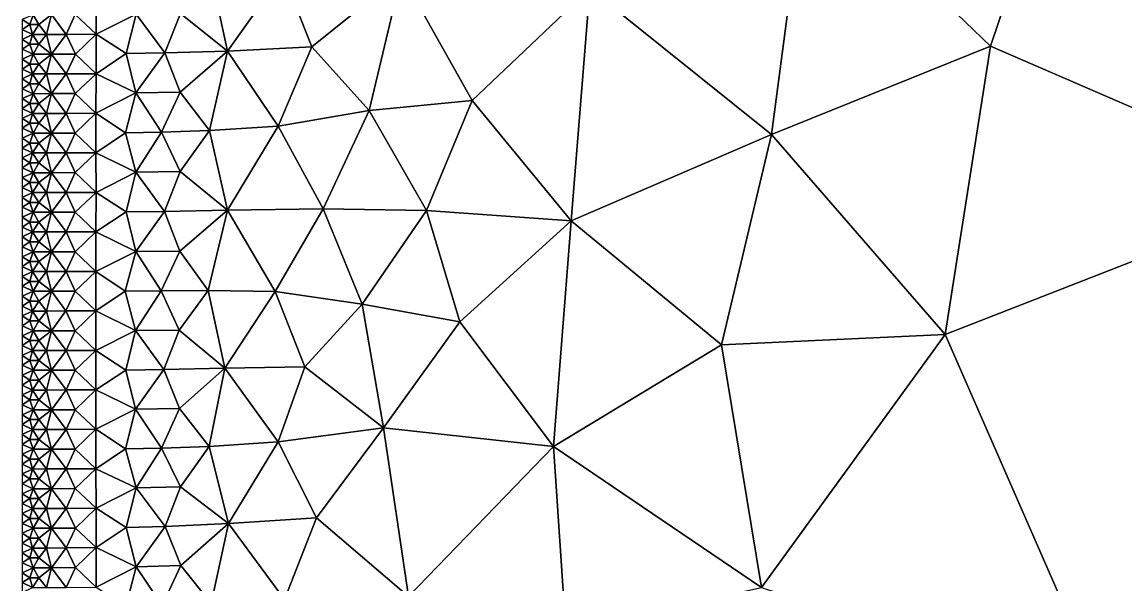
# Model space of a CAD drawing. Header units: metres. Extents: x 1 to 72, y -280 to 0.
# Drawn here: x 1 to 23.37, y -202.38 to -190.98 of the extents above; entities that cross this region are included whole.
import ezdxf

# ---------------------------------------------------------------- set-up
doc = ezdxf.new("R2010")
doc.units = ezdxf.units.M

msp = doc.modelspace()

# ---------------------------------------------------------------- linework, layer by layer
at = {"layer": 'layer', "color": 0}
for points in [[(27.2785, -194.349), (33.2186, -184.068), (23.0079, -184.406)], [(20.622, -191.465), (23.0079, -184.406), (16.894, -187.88)], [(27.2785, -194.349), (23.0079, -184.406), (20.622, -191.465)], [(16.1833, -193.257), (16.894, -187.88), (12.5035, -190.302)], [(20.622, -191.465), (16.894, -187.88), (16.1833, -193.257)], [(4.82151, -190), (4.21194, -190.803), (5.16206, -191.568)], [(4.82151, -190), (5.16206, -191.568), (6.28115, -189.986)], [(6.28115, -189.986), (5.16206, -191.568), (6.87213, -191.478)], [(6.28115, -189.986), (6.87213, -191.478), (8.68878, -190.015)], [(8.0294, -192.773), (8.68878, -190.015), (6.87213, -191.478)], [(10.1182, -192.571), (8.68878, -190.015), (8.0294, -192.773)], [(10.1182, -192.571), (12.5035, -190.302), (8.68878, -190.015)], [(12.126, -195.007), (12.5035, -190.302), (10.1182, -192.571)], [(16.1833, -193.257), (12.5035, -190.302), (12.126, -195.007)], [(2.49864, -190.425), (2.07896, -190.827), (2.50003, -191.225)], [(2.49864, -190.425), (2.50003, -191.225), (3.31116, -190.817)], [(1.22582, -190.829), (1, -190.929), (1.1552, -191.029)], [(1, -190.929), (1, -191.129), (1.1552, -191.029)], [(1.22582, -190.829), (1.1552, -191.029), (1.33733, -191.029)], [(1.22582, -190.829), (1.33733, -191.029), (1.59514, -190.828)], [(1.59514, -190.828), (1.33733, -191.029), (1.49601, -191.229)], [(1.59514, -190.828), (1.49601, -191.229), (1.89224, -191.228)], [(1.59514, -190.828), (1.89224, -191.228), (2.07896, -190.827)], [(2.07896, -190.827), (1.89224, -191.228), (2.50003, -191.225)], [(3.31116, -190.817), (2.50003, -191.225), (3.10915, -191.619)], [(3.31116, -190.817), (3.10915, -191.619), (3.89149, -191.605)], [(3.31116, -190.817), (3.89149, -191.605), (4.21194, -190.803)], [(4.21194, -190.803), (3.89149, -191.605), (5.16206, -191.568)], [(1.1552, -191.029), (1, -191.129), (1.21167, -191.229)], [(1, -191.129), (1, -191.329), (1.21167, -191.229)], [(1.1552, -191.029), (1.21167, -191.229), (1.33733, -191.029)], [(1.33733, -191.029), (1.21167, -191.229), (1.49601, -191.229)], [(1.21167, -191.229), (1, -191.329), (1.15518, -191.429)], [(1, -191.329), (1, -191.529), (1.15518, -191.429)], [(1.15518, -191.429), (1, -191.529), (1.22583, -191.629)], [(1.21167, -191.229), (1.15518, -191.429), (1.33735, -191.429)], [(1.15518, -191.429), (1.22583, -191.629), (1.33735, -191.429)], [(1.21167, -191.229), (1.33735, -191.429), (1.49601, -191.229)], [(1.33735, -191.429), (1.22583, -191.629), (1.59518, -191.629)], [(1.49601, -191.229), (1.33735, -191.429), (1.59518, -191.629)], [(1.49601, -191.229), (1.59518, -191.629), (1.89224, -191.228)], [(1.89224, -191.228), (1.59518, -191.629), (2.07914, -191.627)], [(1.89224, -191.228), (2.07914, -191.627), (2.50003, -191.225)], [(2.50003, -191.225), (2.07914, -191.627), (2.4993, -192.025)], [(2.50003, -191.225), (2.4993, -192.025), (3.10915, -191.619)], [(1, -191.529), (1, -191.729), (1.22583, -191.629)], [(1.22583, -191.629), (1, -191.729), (1.15519, -191.829)], [(1.22583, -191.629), (1.15519, -191.829), (1.33732, -191.829)], [(1.22583, -191.629), (1.33732, -191.829), (1.59518, -191.629)], [(1.59518, -191.629), (1.33732, -191.829), (1.4959, -192.029)], [(1.59518, -191.629), (1.4959, -192.029), (1.89196, -192.028)], [(1.59518, -191.629), (1.89196, -192.028), (2.07914, -191.627)], [(2.07914, -191.627), (1.89196, -192.028), (2.4993, -192.025)], [(3.10915, -191.619), (2.4993, -192.025), (3.30776, -192.416)], [(3.10915, -191.619), (3.30776, -192.416), (3.89149, -191.605)], [(3.89149, -191.605), (3.30776, -192.416), (4.20469, -192.397)], [(3.89149, -191.605), (4.20469, -192.397), (5.16206, -191.568)], [(5.16206, -191.568), (4.20469, -192.397), (4.79669, -193.177)], [(5.16206, -191.568), (4.79669, -193.177), (6.18929, -193.09)], [(5.16206, -191.568), (6.18929, -193.09), (6.87213, -191.478)], [(6.87213, -191.478), (6.18929, -193.09), (8.0294, -192.773)], [(19.7021, -197.307), (20.622, -191.465), (16.1833, -193.257)], [(19.7021, -197.307), (27.2785, -194.349), (20.622, -191.465)], [(1, -191.729), (1, -191.93), (1.15519, -191.829)], [(1.15519, -191.829), (1, -191.93), (1.21163, -192.029)], [(1.15519, -191.829), (1.21163, -192.029), (1.33732, -191.829)], [(1.33732, -191.829), (1.21163, -192.029), (1.4959, -192.029)], [(1, -191.93), (1, -192.13), (1.21163, -192.029)], [(1.21163, -192.029), (1, -192.13), (1.15513, -192.23)], [(1.21163, -192.029), (1.15513, -192.23), (1.33723, -192.23)], [(1.21163, -192.029), (1.33723, -192.23), (1.4959, -192.029)], [(1.4959, -192.029), (1.33723, -192.23), (1.59486, -192.429)], [(1.4959, -192.029), (1.59486, -192.429), (1.89196, -192.028)], [(1.89196, -192.028), (1.59486, -192.429), (2.07826, -192.428)], [(1.89196, -192.028), (2.07826, -192.428), (2.4993, -192.025)], [(2.4993, -192.025), (2.07826, -192.428), (2.49678, -192.826)], [(2.4993, -192.025), (2.49678, -192.826), (3.30776, -192.416)], [(1, -192.13), (1, -192.33), (1.15513, -192.23)], [(1.15513, -192.23), (1, -192.33), (1.22574, -192.43)], [(1, -192.33), (1, -192.53), (1.22574, -192.43)], [(1.15513, -192.23), (1.22574, -192.43), (1.33723, -192.23)], [(1.33723, -192.23), (1.22574, -192.43), (1.59486, -192.429)], [(1.22574, -192.43), (1, -192.53), (1.15513, -192.63)], [(1, -192.53), (1, -192.73), (1.15513, -192.63)], [(1.22574, -192.43), (1.15513, -192.63), (1.33717, -192.63)], [(1.22574, -192.43), (1.33717, -192.63), (1.59486, -192.429)], [(1.59486, -192.429), (1.33717, -192.63), (1.49564, -192.83)], [(1.59486, -192.429), (1.49564, -192.83), (1.89116, -192.829)], [(1.59486, -192.429), (1.89116, -192.829), (2.07826, -192.428)], [(2.07826, -192.428), (1.89116, -192.829), (2.49678, -192.826)], [(3.30776, -192.416), (2.49678, -192.826), (3.09433, -193.221)], [(3.30776, -192.416), (3.09433, -193.221), (3.82641, -193.208)], [(3.30776, -192.416), (3.82641, -193.208), (4.20469, -192.397)], [(4.20469, -192.397), (3.82641, -193.208), (4.79669, -193.177)], [(1.15513, -192.63), (1, -192.73), (1.21153, -192.83)], [(1, -192.73), (1, -192.93), (1.21153, -192.83)], [(1.15513, -192.63), (1.21153, -192.83), (1.33717, -192.63)], [(1.33717, -192.63), (1.21153, -192.83), (1.49564, -192.83)], [(6.18929, -193.09), (7.10073, -194.76), (8.0294, -192.773)], [(9.19453, -194.8), (8.0294, -192.773), (7.10073, -194.76)], [(9.19453, -194.8), (10.1182, -192.571), (8.0294, -192.773)], [(12.126, -195.007), (10.1182, -192.571), (9.19453, -194.8)], [(1.21153, -192.83), (1, -192.93), (1.15508, -193.03)], [(1, -192.93), (1, -193.131), (1.15508, -193.03)], [(1.21153, -192.83), (1.15508, -193.03), (1.3371, -193.03)], [(1.21153, -192.83), (1.3371, -193.03), (1.49564, -192.83)], [(1.49564, -192.83), (1.3371, -193.03), (1.59461, -193.23)], [(1.49564, -192.83), (1.59461, -193.23), (1.89116, -192.829)], [(1.89116, -192.829), (1.59461, -193.23), (2.07754, -193.229)], [(1.89116, -192.829), (2.07754, -193.229), (2.49678, -192.826)], [(2.49678, -192.826), (2.07754, -193.229), (2.49654, -193.627)], [(2.49678, -192.826), (2.49654, -193.627), (3.09433, -193.221)], [(1.15508, -193.03), (1, -193.131), (1.22567, -193.23)], [(1, -193.131), (1, -193.331), (1.22567, -193.23)], [(1.22567, -193.23), (1, -193.331), (1.15511, -193.431)], [(1.15508, -193.03), (1.22567, -193.23), (1.3371, -193.03)], [(1.22567, -193.23), (1.15511, -193.431), (1.3371, -193.431)], [(1.3371, -193.03), (1.22567, -193.23), (1.59461, -193.23)], [(1.22567, -193.23), (1.3371, -193.431), (1.59461, -193.23)], [(1.59461, -193.23), (1.3371, -193.431), (1.49563, -193.631)], [(1.59461, -193.23), (1.49563, -193.631), (1.89107, -193.63)], [(1.59461, -193.23), (1.89107, -193.63), (2.07754, -193.229)], [(2.07754, -193.229), (1.89107, -193.63), (2.49654, -193.627)], [(3.09433, -193.221), (2.49654, -193.627), (3.30675, -194.02)], [(3.09433, -193.221), (3.30675, -194.02), (3.82641, -193.208)], [(3.82641, -193.208), (3.30675, -194.02), (4.20435, -194.005)], [(3.82641, -193.208), (4.20435, -194.005), (4.79669, -193.177)], [(4.79669, -193.177), (4.20435, -194.005), (5.16361, -194.791)], [(4.79669, -193.177), (5.16361, -194.791), (6.18929, -193.09)], [(6.18929, -193.09), (5.16361, -194.791), (7.10073, -194.76)], [(1, -193.331), (1, -193.531), (1.15511, -193.431)], [(1.15511, -193.431), (1, -193.531), (1.21153, -193.631)], [(1.15511, -193.431), (1.21153, -193.631), (1.3371, -193.431)], [(1.3371, -193.431), (1.21153, -193.631), (1.49563, -193.631)], [(15.1691, -197.521), (16.1833, -193.257), (12.126, -195.007)], [(19.7021, -197.307), (16.1833, -193.257), (15.1691, -197.521)], [(1, -193.531), (1, -193.731), (1.21153, -193.631)], [(1.21153, -193.631), (1, -193.731), (1.1551, -193.831)], [(1.21153, -193.631), (1.1551, -193.831), (1.33715, -193.831)], [(1.21153, -193.631), (1.33715, -193.831), (1.49563, -193.631)], [(1.49563, -193.631), (1.33715, -193.831), (1.59476, -194.031)], [(1.49563, -193.631), (1.59476, -194.031), (1.89107, -193.63)], [(1.89107, -193.63), (1.59476, -194.031), (2.07799, -194.03)], [(1.89107, -193.63), (2.07799, -194.03), (2.49654, -193.627)], [(2.49654, -193.627), (2.07799, -194.03), (2.49831, -194.429)], [(2.49654, -193.627), (2.49831, -194.429), (3.30675, -194.02)], [(1, -193.731), (1, -193.931), (1.1551, -193.831)], [(1.1551, -193.831), (1, -193.931), (1.22571, -194.031)], [(1.1551, -193.831), (1.22571, -194.031), (1.33715, -193.831)], [(1.33715, -193.831), (1.22571, -194.031), (1.59476, -194.031)], [(1, -193.931), (1, -194.131), (1.22571, -194.031)], [(1.22571, -194.031), (1, -194.131), (1.15515, -194.231)], [(1, -194.131), (1, -194.331), (1.15515, -194.231)], [(1.22571, -194.031), (1.15515, -194.231), (1.33719, -194.231)], [(1.22571, -194.031), (1.33719, -194.231), (1.59476, -194.031)], [(1.59476, -194.031), (1.33719, -194.231), (1.49578, -194.431)], [(1.59476, -194.031), (1.49578, -194.431), (1.89155, -194.431)], [(1.59476, -194.031), (1.89155, -194.431), (2.07799, -194.03)], [(2.07799, -194.03), (1.89155, -194.431), (2.49831, -194.429)], [(3.30675, -194.02), (2.49831, -194.429), (3.10632, -194.826)], [(3.30675, -194.02), (3.10632, -194.826), (3.88774, -194.817)], [(3.30675, -194.02), (3.88774, -194.817), (4.20435, -194.005)], [(4.20435, -194.005), (3.88774, -194.817), (5.16361, -194.791)], [(1.15515, -194.231), (1, -194.331), (1.21158, -194.432)], [(1, -194.331), (1, -194.532), (1.21158, -194.432)], [(1.15515, -194.231), (1.21158, -194.432), (1.33719, -194.231)], [(1.33719, -194.231), (1.21158, -194.432), (1.49578, -194.431)], [(22.9472, -204.719), (27.2785, -194.349), (19.7021, -197.307)], [(33.1072, -204.297), (27.2785, -194.349), (22.9472, -204.719)], [(1.21158, -194.432), (1, -194.532), (1.15512, -194.632)], [(1, -194.532), (1, -194.732), (1.15512, -194.632)], [(1.21158, -194.432), (1.15512, -194.632), (1.33721, -194.632)], [(1.21158, -194.432), (1.33721, -194.632), (1.49578, -194.431)], [(1.49578, -194.431), (1.33721, -194.632), (1.59482, -194.832)], [(1.49578, -194.431), (1.59482, -194.832), (1.89155, -194.431)], [(1.89155, -194.431), (1.59482, -194.832), (2.07824, -194.831)], [(1.89155, -194.431), (2.07824, -194.831), (2.49831, -194.429)], [(2.49831, -194.429), (2.07824, -194.831), (2.49745, -195.23)], [(2.49831, -194.429), (2.49745, -195.23), (3.10632, -194.826)], [(1.15512, -194.632), (1, -194.732), (1.22573, -194.832)], [(1, -194.732), (1, -194.932), (1.22573, -194.832)], [(1.15512, -194.632), (1.22573, -194.832), (1.33721, -194.632)], [(1.33721, -194.632), (1.22573, -194.832), (1.59482, -194.832)], [(3.88774, -194.817), (4.19691, -195.618), (5.16361, -194.791)], [(5.16361, -194.791), (4.19691, -195.618), (4.7722, -196.416)], [(5.16361, -194.791), (4.7722, -196.416), (6.13066, -196.438)], [(5.16361, -194.791), (6.13066, -196.438), (7.10073, -194.76)], [(7.10073, -194.76), (6.13066, -196.438), (7.89228, -196.695)], [(7.89228, -196.695), (9.19453, -194.8), (7.10073, -194.76)], [(9.86618, -197.05), (9.19453, -194.8), (7.89228, -196.695)], [(9.86618, -197.05), (12.126, -195.007), (9.19453, -194.8)], [(1.22573, -194.832), (1, -194.932), (1.15514, -195.032)], [(1, -194.932), (1, -195.132), (1.15514, -195.032)], [(1.22573, -194.832), (1.15514, -195.032), (1.33717, -195.032)], [(1.22573, -194.832), (1.33717, -195.032), (1.59482, -194.832)], [(1.59482, -194.832), (1.33717, -195.032), (1.49564, -195.232)], [(1.59482, -194.832), (1.49564, -195.232), (1.89122, -195.232)], [(1.59482, -194.832), (1.89122, -195.232), (2.07824, -194.831)], [(2.07824, -194.831), (1.89122, -195.232), (2.49745, -195.23)], [(3.10632, -194.826), (2.49745, -195.23), (3.30292, -195.626)], [(3.10632, -194.826), (3.30292, -195.626), (3.88774, -194.817)], [(3.88774, -194.817), (3.30292, -195.626), (4.19691, -195.618)], [(11.7697, -199.582), (12.126, -195.007), (9.86618, -197.05)], [(15.1691, -197.521), (12.126, -195.007), (11.7697, -199.582)], [(1.15514, -195.032), (1, -195.132), (1.21153, -195.232)], [(1, -195.132), (1, -195.332), (1.21153, -195.232)], [(1.21153, -195.232), (1, -195.332), (1.15506, -195.432)], [(1.21153, -195.232), (1.15506, -195.432), (1.33707, -195.432)], [(1.15514, -195.032), (1.21153, -195.232), (1.33717, -195.032)], [(1.33717, -195.032), (1.21153, -195.232), (1.49564, -195.232)], [(1.21153, -195.232), (1.33707, -195.432), (1.49564, -195.232)], [(1.49564, -195.232), (1.33707, -195.432), (1.59441, -195.633)], [(1.49564, -195.232), (1.59441, -195.633), (1.89122, -195.232)], [(1.89122, -195.232), (1.59441, -195.633), (2.07715, -195.632)], [(1.89122, -195.232), (2.07715, -195.632), (2.49745, -195.23)], [(2.49745, -195.23), (2.07715, -195.632), (2.49429, -196.032)], [(2.49745, -195.23), (2.49429, -196.032), (3.30292, -195.626)], [(1, -195.332), (1, -195.532), (1.15506, -195.432)], [(1.15506, -195.432), (1, -195.532), (1.22561, -195.633)], [(1.15506, -195.432), (1.22561, -195.633), (1.33707, -195.432)], [(1.33707, -195.432), (1.22561, -195.633), (1.59441, -195.633)], [(1, -195.532), (1, -195.733), (1.22561, -195.633)], [(1.22561, -195.633), (1, -195.733), (1.15506, -195.833)], [(1.22561, -195.633), (1.15506, -195.833), (1.33698, -195.833)], [(1.22561, -195.633), (1.33698, -195.833), (1.59441, -195.633)], [(1.59441, -195.633), (1.33698, -195.833), (1.49529, -196.033)], [(1.59441, -195.633), (1.49529, -196.033), (1.89018, -196.033)], [(1.59441, -195.633), (1.89018, -196.033), (2.07715, -195.632)], [(2.07715, -195.632), (1.89018, -196.033), (2.49429, -196.032)], [(3.30292, -195.626), (2.49429, -196.032), (3.08861, -196.43)], [(3.30292, -195.626), (3.08861, -196.43), (3.81479, -196.425)], [(3.30292, -195.626), (3.81479, -196.425), (4.19691, -195.618)], [(4.19691, -195.618), (3.81479, -196.425), (4.7722, -196.416)], [(1, -195.733), (1, -195.933), (1.15506, -195.833)], [(1.15506, -195.833), (1, -195.933), (1.21141, -196.033)], [(1.15506, -195.833), (1.21141, -196.033), (1.33698, -195.833)], [(1.33698, -195.833), (1.21141, -196.033), (1.49529, -196.033)], [(1, -195.933), (1, -196.133), (1.21141, -196.033)], [(1.21141, -196.033), (1, -196.133), (1.15499, -196.233)], [(1, -196.133), (1, -196.333), (1.15499, -196.233)], [(1.21141, -196.033), (1.15499, -196.233), (1.33688, -196.233)], [(1.21141, -196.033), (1.33688, -196.233), (1.49529, -196.033)], [(1.49529, -196.033), (1.33688, -196.233), (1.59402, -196.433)], [(1.49529, -196.033), (1.59402, -196.433), (1.89018, -196.033)], [(1.89018, -196.033), (1.59402, -196.433), (2.07604, -196.433)], [(1.89018, -196.033), (2.07604, -196.433), (2.49429, -196.032)], [(2.49429, -196.032), (2.07604, -196.433), (2.49325, -196.832)], [(2.49429, -196.032), (2.49325, -196.832), (3.08861, -196.43)], [(1.15499, -196.233), (1, -196.333), (1.22549, -196.433)], [(1, -196.333), (1, -196.533), (1.22549, -196.433)], [(1.15499, -196.233), (1.22549, -196.433), (1.33688, -196.233)], [(1.33688, -196.233), (1.22549, -196.433), (1.59402, -196.433)], [(1.22549, -196.433), (1, -196.533), (1.15501, -196.633)], [(1, -196.533), (1, -196.733), (1.15501, -196.633)], [(1.22549, -196.433), (1.15501, -196.633), (1.33686, -196.633)], [(1.22549, -196.433), (1.33686, -196.633), (1.59402, -196.433)], [(1.59402, -196.433), (1.33686, -196.633), (1.49519, -196.834)], [(1.59402, -196.433), (1.49519, -196.834), (1.88982, -196.833)], [(1.59402, -196.433), (1.88982, -196.833), (2.07604, -196.433)], [(2.07604, -196.433), (1.88982, -196.833), (2.49325, -196.832)], [(3.08861, -196.43), (2.49325, -196.832), (3.29737, -197.228)], [(3.08861, -196.43), (3.29737, -197.228), (3.81479, -196.425)], [(3.81479, -196.425), (3.29737, -197.228), (4.18246, -197.22)], [(3.81479, -196.425), (4.18246, -197.22), (4.7722, -196.416)], [(4.7722, -196.416), (4.18246, -197.22), (5.11066, -197.993)], [(4.7722, -196.416), (5.11066, -197.993), (6.13066, -196.438)], [(6.13066, -196.438), (5.11066, -197.993), (6.73037, -197.963)], [(6.13066, -196.438), (6.73037, -197.963), (7.89228, -196.695)], [(1.15501, -196.633), (1, -196.733), (1.21137, -196.834)], [(1, -196.733), (1, -196.934), (1.21137, -196.834)], [(1.15501, -196.633), (1.21137, -196.834), (1.33686, -196.633)], [(1.33686, -196.633), (1.21137, -196.834), (1.49519, -196.834)], [(8.32255, -199.199), (7.89228, -196.695), (6.73037, -197.963)], [(8.32255, -199.199), (9.86618, -197.05), (7.89228, -196.695)], [(1.21137, -196.834), (1, -196.934), (1.15499, -197.034)], [(1, -196.934), (1, -197.134), (1.15499, -197.034)], [(1.15499, -197.034), (1, -197.134), (1.22553, -197.234)], [(1.21137, -196.834), (1.15499, -197.034), (1.33688, -197.034)], [(1.15499, -197.034), (1.22553, -197.234), (1.33688, -197.034)], [(1.21137, -196.834), (1.33688, -197.034), (1.49519, -196.834)], [(1.33688, -197.034), (1.22553, -197.234), (1.59411, -197.234)], [(1.49519, -196.834), (1.33688, -197.034), (1.59411, -197.234)], [(1.49519, -196.834), (1.59411, -197.234), (1.88982, -196.833)], [(1.88982, -196.833), (1.59411, -197.234), (2.0763, -197.234)], [(1.88982, -196.833), (2.0763, -197.234), (2.49325, -196.832)], [(2.49325, -196.832), (2.0763, -197.234), (2.4951, -197.632)], [(2.49325, -196.832), (2.4951, -197.632), (3.29737, -197.228)], [(1, -197.134), (1, -197.334), (1.22553, -197.234)], [(1.22553, -197.234), (1, -197.334), (1.15505, -197.434)], [(1.22553, -197.234), (1.15505, -197.434), (1.33694, -197.434)], [(1.22553, -197.234), (1.33694, -197.434), (1.59411, -197.234)], [(1.59411, -197.234), (1.33694, -197.434), (1.49538, -197.634)], [(1.59411, -197.234), (1.49538, -197.634), (1.89037, -197.634)], [(1.59411, -197.234), (1.89037, -197.634), (2.0763, -197.234)], [(2.0763, -197.234), (1.89037, -197.634), (2.4951, -197.632)], [(3.29737, -197.228), (2.4951, -197.632), (3.10018, -198.029)], [(3.29737, -197.228), (3.10018, -198.029), (3.87122, -198.02)], [(3.29737, -197.228), (3.87122, -198.02), (4.18246, -197.22)], [(4.18246, -197.22), (3.87122, -198.02), (5.11066, -197.993)], [(11.7697, -199.582), (9.86618, -197.05), (8.32255, -199.199)], [(1, -197.334), (1, -197.534), (1.15505, -197.434)], [(1.15505, -197.434), (1, -197.534), (1.21144, -197.634)], [(1.15505, -197.434), (1.21144, -197.634), (1.33694, -197.434)], [(1.33694, -197.434), (1.21144, -197.634), (1.49538, -197.634)], [(15.9812, -202.437), (19.7021, -197.307), (15.1691, -197.521)], [(22.9472, -204.719), (19.7021, -197.307), (15.9812, -202.437)], [(1, -197.534), (1, -197.734), (1.21144, -197.634)], [(1.21144, -197.634), (1, -197.734), (1.15504, -197.834)], [(1.21144, -197.634), (1.15504, -197.834), (1.337, -197.834)], [(1.21144, -197.634), (1.337, -197.834), (1.49538, -197.634)], [(1.49538, -197.634), (1.337, -197.834), (1.59435, -198.034)], [(1.49538, -197.634), (1.59435, -198.034), (1.89037, -197.634)], [(1.89037, -197.634), (1.59435, -198.034), (2.07698, -198.034)], [(1.89037, -197.634), (2.07698, -198.034), (2.4951, -197.632)], [(2.4951, -197.632), (2.07698, -198.034), (2.49573, -198.432)], [(2.4951, -197.632), (2.49573, -198.432), (3.10018, -198.029)], [(15.9812, -202.437), (15.1691, -197.521), (11.7697, -199.582)], [(1, -197.734), (1, -197.934), (1.15504, -197.834)], [(1.15504, -197.834), (1, -197.934), (1.2256, -198.034)], [(1.15504, -197.834), (1.2256, -198.034), (1.337, -197.834)], [(1.337, -197.834), (1.2256, -198.034), (1.59435, -198.034)], [(1, -197.934), (1, -198.135), (1.2256, -198.034)], [(1.2256, -198.034), (1, -198.135), (1.15508, -198.235)], [(1, -198.135), (1, -198.335), (1.15508, -198.235)], [(1.2256, -198.034), (1.15508, -198.235), (1.33702, -198.235)], [(1.2256, -198.034), (1.33702, -198.235), (1.59435, -198.034)], [(1.59435, -198.034), (1.33702, -198.235), (1.49547, -198.435)], [(1.59435, -198.034), (1.49547, -198.435), (1.89062, -198.434)], [(1.59435, -198.034), (1.89062, -198.434), (2.07698, -198.034)], [(2.07698, -198.034), (1.89062, -198.434), (2.49573, -198.432)], [(3.10018, -198.029), (2.49573, -198.432), (3.30002, -198.824)], [(3.10018, -198.029), (3.30002, -198.824), (3.87122, -198.02)], [(3.87122, -198.02), (3.30002, -198.824), (4.18771, -198.809)], [(3.87122, -198.02), (4.18771, -198.809), (5.11066, -197.993)], [(5.11066, -197.993), (4.18771, -198.809), (4.78855, -199.577)], [(5.11066, -197.993), (4.78855, -199.577), (6.18573, -199.486)], [(5.11066, -197.993), (6.18573, -199.486), (6.73037, -197.963)], [(6.73037, -197.963), (6.18573, -199.486), (8.32255, -199.199)], [(1.15508, -198.235), (1, -198.335), (1.21147, -198.435)], [(1, -198.335), (1, -198.535), (1.21147, -198.435)], [(1.15508, -198.235), (1.21147, -198.435), (1.33702, -198.235)], [(1.33702, -198.235), (1.21147, -198.435), (1.49547, -198.435)], [(1.21147, -198.435), (1, -198.535), (1.15505, -198.635)], [(1, -198.535), (1, -198.735), (1.15505, -198.635)], [(1.21147, -198.435), (1.15505, -198.635), (1.33702, -198.635)], [(1.21147, -198.435), (1.33702, -198.635), (1.49547, -198.435)], [(1.49547, -198.435), (1.33702, -198.635), (1.59437, -198.835)], [(1.49547, -198.435), (1.59437, -198.835), (1.89062, -198.434)], [(1.89062, -198.434), (1.59437, -198.835), (2.07694, -198.834)], [(1.89062, -198.434), (2.07694, -198.834), (2.49573, -198.432)], [(2.49573, -198.432), (2.07694, -198.834), (2.49498, -199.231)], [(2.49573, -198.432), (2.49498, -199.231), (3.30002, -198.824)], [(1.15505, -198.635), (1, -198.735), (1.2256, -198.835)], [(1, -198.735), (1, -198.935), (1.2256, -198.835)], [(1.15505, -198.635), (1.2256, -198.835), (1.33702, -198.635)], [(1.33702, -198.635), (1.2256, -198.835), (1.59437, -198.835)], [(3.30002, -198.824), (2.49498, -199.231), (3.09268, -199.625)], [(3.30002, -198.824), (3.09268, -199.625), (3.82211, -199.611)], [(3.30002, -198.824), (3.82211, -199.611), (4.18771, -198.809)], [(4.18771, -198.809), (3.82211, -199.611), (4.78855, -199.577)], [(1.2256, -198.835), (1, -198.935), (1.15508, -199.035)], [(1, -198.935), (1, -199.135), (1.15508, -199.035)], [(1.15508, -199.035), (1, -199.135), (1.21147, -199.235)], [(1.2256, -198.835), (1.15508, -199.035), (1.33701, -199.035)], [(1.15508, -199.035), (1.21147, -199.235), (1.33701, -199.035)], [(1.33701, -199.035), (1.21147, -199.235), (1.49547, -199.235)], [(1.2256, -198.835), (1.33701, -199.035), (1.59437, -198.835)], [(1.59437, -198.835), (1.33701, -199.035), (1.49547, -199.235)], [(1.59437, -198.835), (1.49547, -199.235), (1.89054, -199.234)], [(1.59437, -198.835), (1.89054, -199.234), (2.07694, -198.834)], [(2.07694, -198.834), (1.89054, -199.234), (2.49498, -199.231)], [(1, -199.135), (1, -199.335), (1.21147, -199.235)], [(1.21147, -199.235), (1, -199.335), (1.15506, -199.435)], [(1.21147, -199.235), (1.15506, -199.435), (1.33705, -199.435)], [(1.21147, -199.235), (1.33705, -199.435), (1.49547, -199.235)], [(1.49547, -199.235), (1.33705, -199.435), (1.59453, -199.635)], [(1.49547, -199.235), (1.59453, -199.635), (1.89054, -199.234)], [(1.89054, -199.234), (1.59453, -199.635), (2.07725, -199.634)], [(1.89054, -199.234), (2.07725, -199.634), (2.49498, -199.231)], [(2.49498, -199.231), (2.07725, -199.634), (2.49691, -200.03)], [(2.49498, -199.231), (2.49691, -200.03), (3.09268, -199.625)], [(6.18573, -199.486), (6.96793, -201.025), (8.32255, -199.199)], [(8.82941, -202.621), (8.32255, -199.199), (6.96793, -201.025)], [(8.82941, -202.621), (11.7697, -199.582), (8.32255, -199.199)], [(1, -199.335), (1, -199.536), (1.15506, -199.435)], [(1.15506, -199.435), (1, -199.536), (1.22565, -199.636)], [(1.15506, -199.435), (1.22565, -199.636), (1.33705, -199.435)], [(1.33705, -199.435), (1.22565, -199.636), (1.59453, -199.635)], [(4.78855, -199.577), (5.18044, -201.141), (6.18573, -199.486)], [(6.18573, -199.486), (5.18044, -201.141), (6.96793, -201.025)], [(1, -199.536), (1, -199.736), (1.22565, -199.636)], [(1.22565, -199.636), (1, -199.736), (1.15512, -199.836)], [(1.22565, -199.636), (1.15512, -199.836), (1.33712, -199.836)], [(1.22565, -199.636), (1.33712, -199.836), (1.59453, -199.635)], [(1.59453, -199.635), (1.33712, -199.836), (1.49574, -200.035)], [(1.59453, -199.635), (1.49574, -200.035), (1.89127, -200.034)], [(1.59453, -199.635), (1.89127, -200.034), (2.07725, -199.634)], [(2.07725, -199.634), (1.89127, -200.034), (2.49691, -200.03)], [(3.09268, -199.625), (2.49691, -200.03), (3.30906, -200.417)], [(3.09268, -199.625), (3.30906, -200.417), (3.82211, -199.611)], [(3.82211, -199.611), (3.30906, -200.417), (4.20797, -200.394)], [(3.82211, -199.611), (4.20797, -200.394), (4.78855, -199.577)], [(4.78855, -199.577), (4.20797, -200.394), (5.18044, -201.141)], [(12.0194, -203.307), (11.7697, -199.582), (8.82941, -202.621)], [(12.0194, -203.307), (15.9812, -202.437), (11.7697, -199.582)], [(1, -199.736), (1, -199.936), (1.15512, -199.836)], [(1.15512, -199.836), (1, -199.936), (1.21157, -200.036)], [(1, -199.936), (1, -200.136), (1.21157, -200.036)], [(1.15512, -199.836), (1.21157, -200.036), (1.33712, -199.836)], [(1.33712, -199.836), (1.21157, -200.036), (1.49574, -200.035)], [(1.21157, -200.036), (1, -200.136), (1.15514, -200.236)], [(1, -200.136), (1, -200.336), (1.15514, -200.236)], [(1.21157, -200.036), (1.15514, -200.236), (1.33726, -200.236)], [(1.21157, -200.036), (1.33726, -200.236), (1.49574, -200.035)], [(1.49574, -200.035), (1.33726, -200.236), (1.59508, -200.435)], [(1.49574, -200.035), (1.59508, -200.435), (1.89127, -200.034)], [(1.89127, -200.034), (1.59508, -200.435), (2.07873, -200.433)], [(1.89127, -200.034), (2.07873, -200.433), (2.49691, -200.03)], [(2.49691, -200.03), (2.07873, -200.433), (2.50048, -200.83)], [(2.49691, -200.03), (2.50048, -200.83), (3.30906, -200.417)], [(1.15514, -200.236), (1, -200.336), (1.22582, -200.436)], [(1, -200.336), (1, -200.536), (1.22582, -200.436)], [(1.15514, -200.236), (1.22582, -200.436), (1.33726, -200.236)], [(1.33726, -200.236), (1.22582, -200.436), (1.59508, -200.435)], [(1.22582, -200.436), (1, -200.536), (1.15522, -200.636)], [(1, -200.536), (1, -200.737), (1.15522, -200.636)], [(1.22582, -200.436), (1.15522, -200.636), (1.33736, -200.636)], [(1.22582, -200.436), (1.33736, -200.636), (1.59508, -200.435)], [(1.59508, -200.435), (1.33736, -200.636), (1.49614, -200.836)], [(1.59508, -200.435), (1.49614, -200.836), (1.89247, -200.834)], [(1.59508, -200.435), (1.89247, -200.834), (2.07873, -200.433)], [(2.07873, -200.433), (1.89247, -200.834), (2.50048, -200.83)], [(3.30906, -200.417), (2.50048, -200.83), (3.11205, -201.221)], [(3.30906, -200.417), (3.11205, -201.221), (3.89765, -201.2)], [(3.30906, -200.417), (3.89765, -201.2), (4.20797, -200.394)], [(4.20797, -200.394), (3.89765, -201.2), (5.18044, -201.141)], [(1.15522, -200.636), (1, -200.737), (1.21171, -200.836)], [(1, -200.737), (1, -200.937), (1.21171, -200.836)], [(1.21171, -200.836), (1, -200.937), (1.15523, -201.037)], [(1.15522, -200.636), (1.21171, -200.836), (1.33736, -200.636)], [(1.21171, -200.836), (1.15523, -201.037), (1.33746, -201.036)], [(1.33736, -200.636), (1.21171, -200.836), (1.49614, -200.836)], [(1.21171, -200.836), (1.33746, -201.036), (1.49614, -200.836)], [(1.49614, -200.836), (1.33746, -201.036), (1.5955, -201.236)], [(1.49614, -200.836), (1.5955, -201.236), (1.89247, -200.834)], [(1.89247, -200.834), (1.5955, -201.236), (2.07992, -201.234)], [(1.89247, -200.834), (2.07992, -201.234), (2.50048, -200.83)], [(2.50048, -200.83), (2.07992, -201.234), (2.50151, -201.629)], [(2.50048, -200.83), (2.50151, -201.629), (3.11205, -201.221)], [(1, -200.937), (1, -201.137), (1.15523, -201.037)], [(1.15523, -201.037), (1, -201.137), (1.22594, -201.237)], [(1.15523, -201.037), (1.22594, -201.237), (1.33746, -201.036)], [(1.33746, -201.036), (1.22594, -201.237), (1.5955, -201.236)], [(5.18044, -201.141), (6.31628, -202.677), (6.96793, -201.025)], [(6.96793, -201.025), (6.31628, -202.677), (8.82941, -202.621)], [(1, -201.137), (1, -201.337), (1.22594, -201.237)], [(1.22594, -201.237), (1, -201.337), (1.15526, -201.437)], [(1.22594, -201.237), (1.15526, -201.437), (1.33748, -201.437)], [(1.22594, -201.237), (1.33748, -201.437), (1.5955, -201.236)], [(1.5955, -201.236), (1.33748, -201.437), (1.49623, -201.637)], [(1.5955, -201.236), (1.49623, -201.637), (1.89282, -201.635)], [(1.5955, -201.236), (1.89282, -201.635), (2.07992, -201.234)], [(2.07992, -201.234), (1.89282, -201.635), (2.50151, -201.629)], [(3.11205, -201.221), (2.50151, -201.629), (3.3144, -202.015)], [(3.11205, -201.221), (3.3144, -202.015), (3.89765, -201.2)], [(3.89765, -201.2), (3.3144, -202.015), (4.21959, -201.988)], [(3.89765, -201.2), (4.21959, -201.988), (5.18044, -201.141)], [(5.18044, -201.141), (4.21959, -201.988), (4.82925, -202.758)], [(5.18044, -201.141), (4.82925, -202.758), (6.31628, -202.677)], [(1, -201.337), (1, -201.537), (1.15526, -201.437)], [(1.15526, -201.437), (1, -201.537), (1.21175, -201.637)], [(1.15526, -201.437), (1.21175, -201.637), (1.33748, -201.437)], [(1.33748, -201.437), (1.21175, -201.637), (1.49623, -201.637)], [(1, -201.537), (1, -201.737), (1.21175, -201.637)], [(1.21175, -201.637), (1, -201.737), (1.15522, -201.837)], [(1.21175, -201.637), (1.15522, -201.837), (1.33745, -201.837)], [(1.21175, -201.637), (1.33745, -201.837), (1.49623, -201.637)], [(1.49623, -201.637), (1.33745, -201.837), (1.5954, -202.036)], [(1.49623, -201.637), (1.5954, -202.036), (1.89282, -201.635)], [(1.89282, -201.635), (1.5954, -202.036), (2.07963, -202.034)], [(1.89282, -201.635), (2.07963, -202.034), (2.50151, -201.629)], [(2.50151, -201.629), (2.07963, -202.034), (2.49965, -202.43)], [(2.50151, -201.629), (2.49965, -202.43), (3.3144, -202.015)], [(1, -201.737), (1, -201.938), (1.15522, -201.837)], [(1.15522, -201.837), (1, -201.938), (1.2259, -202.037)], [(1, -201.938), (1, -202.138), (1.2259, -202.037)], [(1.15522, -201.837), (1.2259, -202.037), (1.33745, -201.837)], [(1.33745, -201.837), (1.2259, -202.037), (1.5954, -202.036)], [(1.2259, -202.037), (1, -202.138), (1.15522, -202.238)], [(1, -202.138), (1, -202.338), (1.15522, -202.238)], [(1.2259, -202.037), (1.15522, -202.238), (1.3374, -202.237)], [(1.2259, -202.037), (1.3374, -202.237), (1.5954, -202.036)], [(1.5954, -202.036), (1.3374, -202.237), (1.49604, -202.437)], [(1.5954, -202.036), (1.49604, -202.437), (1.89228, -202.435)], [(1.5954, -202.036), (1.89228, -202.435), (2.07963, -202.034)], [(2.07963, -202.034), (1.89228, -202.435), (2.49965, -202.43)], [(3.3144, -202.015), (2.49965, -202.43), (3.10026, -202.821)], [(3.3144, -202.015), (3.10026, -202.821), (3.83915, -202.8)], [(3.3144, -202.015), (3.83915, -202.8), (4.21959, -201.988)], [(4.21959, -201.988), (3.83915, -202.8), (4.82925, -202.758)], [(1.15522, -202.238), (1, -202.338), (1.21168, -202.438)], [(1, -202.338), (1, -202.538), (1.21168, -202.438)], [(1.15522, -202.238), (1.21168, -202.438), (1.3374, -202.237)], [(1.3374, -202.237), (1.21168, -202.438), (1.49604, -202.437)]]:
    msp.add_3dface(points, dxfattribs=at)

doc.saveas('drawing.dxf')
